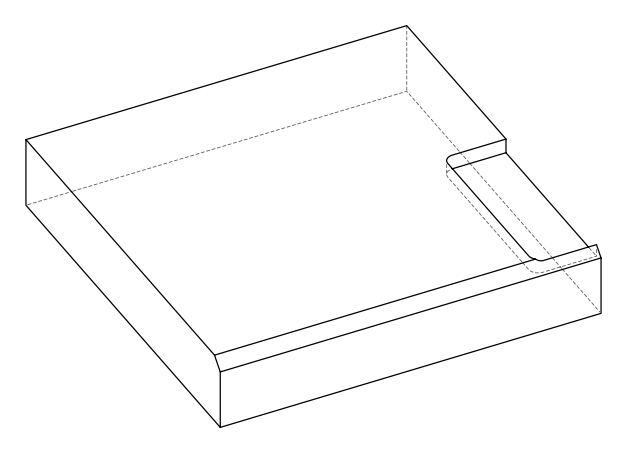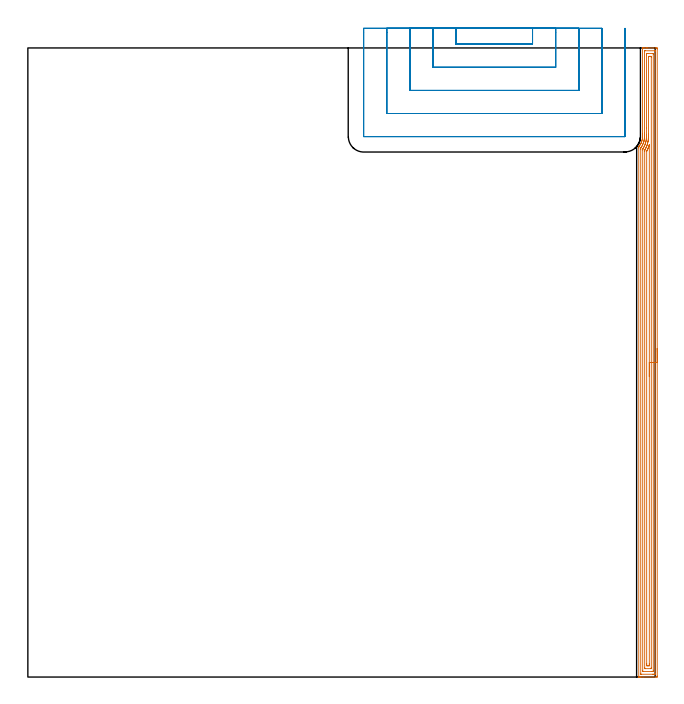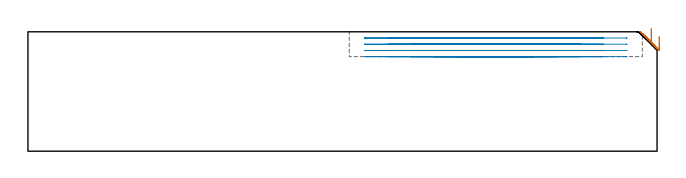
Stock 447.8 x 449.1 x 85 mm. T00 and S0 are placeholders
(PLAN: 2 operations, 1 tool changes, 34.1 min)
(1 AREA_MILL | FG_CHAMFER_SURFACE | UGT0205_001 | 17.69 min | 39128 mm3)
(2 MILL_SLOT | SLOT_PARTIAL_RECTANGULAR | UGT0201_105 | Follow Part, ap 5.5, ae 75% | 16.37 min | 273153 mm3)
(TOOL UGT0205_001 | Chamfer Mill 20 x 3 x 45 deg. | D20 FL50 Z2)
(TOOL UGT0201_105 | End Mill 22 mm | D22 FL25 Z2)
(OP 1 AREA_MILL)
G17 G21 G94 G90
T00 M6
G54
G17 G0 G90 X449.3 Y234.55 S1061 M3
G43 Z95. H0
Z81.8
G94 G1 Y234.512 Z80.928 F250.
Y234.398 Z80.064
Y234.209 Z79.212
Y233.947 Z78.38
Y233.613 Z77.574
Y233.21 Z76.8
Y232.742 Z76.064
Y232.21 Z75.372
Y231.621 Z74.729
Y230.978 Z74.14
Y230.286 Z73.609
Y229.55 Z73.14
Y228.776 Z72.737
Y227.97 Z72.403
Y227.138 Z72.141
Y226.287 Z71.952
Y225.422 Z71.838
Y224.55 Z71.8
X449.299 Y0.626 Z71.801
X449.296 Y0.186 Z71.802
X449.292 Y0.01 Z71.806
X448.863 Y0. Z72.235
X439.178 Z81.916
X437.77 Z83.326
X437.417 Z83.677
X436.713 Z84.387
X436.45 Z84.65
X436.099 Y0.002 Z84.992
X436.098 Y0.003
X436.1 Y0.172 Z85.
Y0.179
Y377.855
X436.105 Y378.646 Z84.991
X436.184 Y378.749 Z84.913
X436.483 Y379.126 Z84.616
X436.532 Y379.192 Z84.568
X436.821 Y379.579 Z84.278
X436.968 Y379.797 Z84.131
X437.109 Y380.02 Z83.991
X437.374 Y380.471 Z83.726
X437.695 Y381.083 Z83.4
X437.718 Y381.133 Z83.377
X437.826 Y381.365 Z83.272
X438.011 Y381.81 Z83.086
X438.179 Y382.258 Z82.918
X438.323 Y382.704 Z82.774
X438.448 Y383.152 Z82.65
X438.572 Y383.673 Z82.525
X438.639 Y384.045 Z82.459
X438.648 Y384.113 Z82.448
X438.685 Y384.365 Z82.412
X438.704 Y384.491 Z82.393
X438.751 Y384.939 Z82.343
X438.755 Y385.007 Z82.338
X438.782 Y385.385 Z82.315
X438.787 Y385.541 Z82.312
X438.788 Y385.604 Z82.308
X438.795 Y385.832 Z82.302
X438.796 Y386.246 Z82.3
X438.8 Y387.599
Y448.921
X438.802 Y449.09 Z82.288
X438.949 Y449.098 Z82.143
X439.103 Y449.1 Z81.997
X439.354 Z81.745
X440.059 Z81.036
X441.291 Z79.805
X441.82 Z79.275
X442.436 Z78.659
X448.247 Z72.851
X448.863 Y449.095 Z72.235
X449.292 Y449.09 Z71.806
X449.296 Y448.914 Z71.802
X449.299 Y448.474 Z71.801
X449.3 Y224.55 Z71.8
X447.886 Z73.214
X447.885 Y2.513 Z73.215
X447.884 Y2.414 Z73.216
X447.879 Y2.026 Z73.221
X447.502 Y2.008 Z73.598
X447.102 Y2.003 Z73.998
X446.629 Y2. Z74.471
X446.222 Z74.878
X437.607 Y2.001 Z83.493
X437.574 Y2.003 Z83.526
X437.539 Y2.009 Z83.561
X437.521 Y2.014 Z83.579
X437.52 Y2.041 Z83.58
X437.515 Y2.315 Z83.585
Y376.863
Y376.961
X437.522 Y377.749 Z83.578
X437.595 Y377.855 Z83.505
X437.886 Y378.274 Z83.214
X438.199 Y378.749 Z82.901
X438.223 Y378.787 Z82.877
X438.237 Y378.811 Z82.863
X438.298 Y378.917 Z82.802
X438.555 Y379.382 Z82.545
X438.696 Y379.643 Z82.404
X438.862 Y379.965 Z82.238
X439.14 Y380.576 Z81.96
X439.178 Y380.672 Z81.922
X439.385 Y381.222 Z81.715
X439.46 Y381.431 Z81.64
X439.608 Y381.889 Z81.492
X439.734 Y382.325 Z81.366
X439.774 Y382.469 Z81.326
X439.803 Y382.585 Z81.297
X439.948 Y383.219 Z81.152
X439.959 Y383.27 Z81.141
X439.966 Y383.313 Z81.134
X440.059 Y383.874 Z81.041
X440.089 Y384.083 Z81.011
X440.092 Y384.113 Z81.008
X440.166 Y384.898 Z80.934
X440.173 Y385.007 Z80.927
X440.204 Y385.753 Z80.896
X440.207 Y385.901 Z80.893
X440.212 Y386.639 Z80.888
X440.213 Y386.794 Z80.887
X440.214 Y387.531 Z80.886
Y388.425
X440.215 Y446.528 Z80.885
X440.216 Y446.686 Z80.884
X440.221 Y447.054 Z80.879
X440.222 Y447.09 Z80.878
X440.288 Y447.094 Z80.812
X440.396 Y447.098 Z80.704
X440.532 Y447.1 Z80.568
X447.793 Y447.099 Z73.307
X447.826 Y447.097 Z73.274
X447.861 Y447.091 Z73.239
X447.879 Y447.086 Z73.221
X447.88 Y447.059 Z73.22
X447.885 Y446.785 Z73.215
X447.886 Y224.55 Z73.214
X446.472 Z74.628
X446.471 Y4.842 Z74.629
X446.469 Y4.202 Z74.631
X446.467 Y4.075 Z74.633
X446.465 Y4.02 Z74.635
X446.412 Y4.008 Z74.688
X446.222 Y4.005 Z74.878
X445.539 Y4. Z75.561
X445.341 Z75.759
X439.376 Y4.001 Z81.724
X439.178 Y4.004 Z81.922
X438.98 Y4.01 Z82.12
X438.935 Y4.014 Z82.165
X438.933 Y4.05 Z82.167
X438.93 Y4.117 Z82.17
X438.929 Y4.202 Z82.171
Y4.455
Y376.321
X438.93 Y376.641 Z82.17
X438.933 Y376.801 Z82.167
X438.935 Y376.88 Z82.165
X438.944 Y376.916 Z82.156
X438.968 Y376.961 Z82.132
X439.048 Y377.093 Z82.052
X439.178 Y377.303 Z81.922
X439.384 Y377.646 Z81.716
X439.505 Y377.855 Z81.595
X439.704 Y378.216 Z81.396
X439.992 Y378.749 Z81.108
X440.015 Y378.794 Z81.085
X440.059 Y378.886 Z81.041
X440.287 Y379.411 Z80.813
X440.385 Y379.643 Z80.715
X440.542 Y380.046 Z80.558
X440.725 Y380.537 Z80.375
X440.781 Y380.698 Z80.319
X440.939 Y381.189 Z80.161
X440.993 Y381.377 Z80.107
X441.007 Y381.431 Z80.093
X441.172 Y382.089 Z79.928
X441.225 Y382.325 Z79.875
X441.331 Y382.821 Z79.769
X441.396 Y383.219 Z79.704
X441.454 Y383.59 Z79.646
X441.515 Y384.113 Z79.585
X441.543 Y384.394 Z79.557
X441.588 Y385.007 Z79.512
X441.599 Y385.231 Z79.501
X441.619 Y385.901 Z79.481
X441.623 Y386.1 Z79.477
X441.627 Y386.794 Z79.473
Y386.99
X441.628 Y391.99 Z79.472
X441.629 Y444.198 Z79.471
X441.634 Y444.899 Z79.466
X441.635 Y445.085 Z79.465
X441.82 Y445.09 Z79.28
X442.503 Y445.099 Z78.597
X446.024 Z75.076
X446.222 Y445.096 Z74.878
X446.42 Y445.09 Z74.68
X446.465 Y445.086 Z74.635
X446.467 Y445.05 Z74.633
X446.47 Y444.983 Z74.63
X446.471 Y444.899 Z74.629
Y444.645
X446.472 Y224.55 Z74.628
X445.057 Z76.043
Y6.883
X445.055 Y6.28 Z76.045
X445.052 Y6.076 Z76.048
X445.05 Y6.012 Z76.05
X445.004 Y6.009 Z76.096
X444.896 Y6.005 Z76.204
X444.461 Y6. Z76.639
X440.939 Z80.161
X440.504 Y6.004 Z80.596
X440.398 Y6.007 Z80.702
X440.351 Y6.01 Z80.749
X440.349 Y6.045 Z80.751
X440.346 Y6.141 Z80.754
X440.343 Y6.594 Z80.757
Y375.174
X440.345 Y375.777 Z80.755
X440.348 Y376.068 Z80.752
X440.35 Y376.14 Z80.75
X440.386 Y376.206 Z80.714
X440.448 Y376.317 Z80.652
X440.812 Y376.961 Z80.288
X440.858 Y377.044 Z80.242
X440.939 Y377.199 Z80.161
X441.159 Y377.632 Z79.941
X441.265 Y377.855 Z79.835
X441.437 Y378.244 Z79.663
X441.655 Y378.749 Z79.445
X441.703 Y378.868 Z79.397
X441.82 Y379.167 Z79.28
X441.947 Y379.514 Z79.153
X441.991 Y379.643 Z79.109
X442.165 Y380.186 Z78.935
X442.272 Y380.537 Z78.828
X442.364 Y380.878 Z78.736
X442.508 Y381.431 Z78.592
X442.546 Y381.588 Z78.554
X442.7 Y382.282 Z78.4
X442.707 Y382.318 Z78.393
X442.708 Y382.325 Z78.392
X442.827 Y383.089 Z78.273
X442.845 Y383.219 Z78.255
X442.921 Y383.888 Z78.179
X442.943 Y384.113 Z78.157
X442.988 Y384.714 Z78.112
X443.005 Y385.007 Z78.095
X443.025 Y385.57 Z78.075
X443.032 Y385.901 Z78.068
X443.039 Y386.45 Z78.061
X443.042 Y387.688 Z78.058
X443.043 Y442.217 Z78.057
X443.044 Y442.761 Z78.056
X443.047 Y442.945 Z78.053
X443.049 Y443.081 Z78.051
X443.146 Y443.09 Z77.954
X443.591 Y443.1 Z77.509
X444.461 Z76.639
X444.896 Y443.096 Z76.204
X445.002 Y443.093 Z76.098
X445.049 Y443.09 Z76.051
X445.051 Y443.055 Z76.049
X445.054 Y442.959 Z76.046
X445.057 Y442.506 Z76.043
Y224.55
X443.643 Z77.457
Y9.501
X443.639 Y8.671 Z77.461
X443.637 Y8.614 Z77.463
X443.58 Y8.01 Z77.52
X443.357 Y8.004 Z77.743
X442.7 Y8.001 Z78.4
X442.479 Z78.621
X441.82 Y8.01 Z79.28
X441.764 Y8.671 Z79.336
X441.76 Y8.731 Z79.34
X441.757 Y9.565 Z79.343
Y9.629
X441.758 Y375.237 Z79.342
X441.76 Y375.301 Z79.34
X441.765 Y375.422 Z79.335
X441.82 Y375.531 Z79.28
X442.005 Y375.879 Z79.095
X442.104 Y376.068 Z78.996
X442.308 Y376.466 Z78.792
X442.542 Y376.961 Z78.558
X442.592 Y377.071 Z78.508
X442.7 Y377.318 Z78.4
X442.857 Y377.696 Z78.243
X442.921 Y377.855 Z78.179
X443.104 Y378.339 Z77.996
X443.256 Y378.749 Z77.844
X443.337 Y378.996 Z77.763
X443.547 Y379.643 Z77.553
X443.555 Y379.669 Z77.545
X443.637 Y379.928 Z77.463
X443.638 Y379.918 Z77.462
X443.641 Y379.834 Z77.459
X443.643 Y379.707 Z77.457
Y379.643
Y224.55
Y223.678 Z77.495
Y222.814 Z77.609
Y221.962 Z77.798
Y221.13 Z78.06
Y220.324 Z78.394
Y219.55 Z78.797
Y218.814 Z79.265
Y218.122 Z79.796
Y217.479 Z80.386
Y216.89 Z81.029
Y216.359 Z81.721
Y215.89 Z82.457
Y215.487 Z83.231
Y215.153 Z84.037
Y214.891 Z84.869
Y214.702 Z85.72
Y214.588 Z86.585
Y214.55 Z87.457
G0 Z95.
M5
M2
(OP 2 MILL_SLOT)
G17 G21 G94 G90
T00 M6
G54
G17 G0 G90 X305.7 Y463.1 S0 M3
G43 Z95. H0
Z80.575
G94 G1 Y460.1 F250.
Y451.8 F500.
X360.3
Y460.1
Y463.1 F250.
X289.2
Y460.1
Y435.3 F500.
X376.8
Y460.1
Y463.1 F250.
X272.7
Y460.1
Y418.8 F500.
X393.3
Y460.1
Y463.1 F250.
X256.2
Y460.1
Y402.3 F500.
X409.8
Y460.1
Y463.1 F250.
X239.7
Y460.1
Y385.9 F500.
X239.705 Y385.845
X239.745 Y385.805
X239.8 Y385.8
X426.2
X426.255 Y385.805
X426.295 Y385.845
X426.3 Y385.9
Y460.1
Y463.1 F250.
G0 X305.7 Z76.15
G1 Y460.1
Y451.8 F500.
X360.3
Y460.1
Y463.1 F250.
X289.2
Y460.1
Y435.3 F500.
X376.8
Y460.1
Y463.1 F250.
X272.7
Y460.1
Y418.8 F500.
X393.3
Y460.1
Y463.1 F250.
X256.2
Y460.1
Y402.3 F500.
X409.8
Y460.1
Y463.1 F250.
X239.7
Y460.1
Y385.9 F500.
X239.705 Y385.845
X239.745 Y385.805
X239.8 Y385.8
X426.2
X426.255 Y385.805
X426.295 Y385.845
X426.3 Y385.9
Y460.1
Y463.1 F250.
G0 X305.7 Z71.725
G1 Y460.1
Y451.8 F500.
X360.3
Y460.1
Y463.1 F250.
X289.2
Y460.1
Y435.3 F500.
X376.8
Y460.1
Y463.1 F250.
X272.7
Y460.1
Y418.8 F500.
X393.3
Y460.1
Y463.1 F250.
X256.2
Y460.1
Y402.3 F500.
X409.8
Y460.1
Y463.1 F250.
X239.7
Y460.1
Y385.9 F500.
X239.705 Y385.845
X239.745 Y385.805
X239.8 Y385.8
X426.2
X426.255 Y385.805
X426.295 Y385.845
X426.3 Y385.9
Y460.1
Y463.1 F250.
G0 X305.7 Z67.3
G1 Y460.1
Y451.8 F500.
X360.3
Y460.1
Y463.1 F250.
X289.2
Y460.1
Y435.3 F500.
X376.8
Y460.1
Y463.1 F250.
X272.7
Y460.1
Y418.8 F500.
X393.3
Y460.1
Y463.1 F250.
X256.2
Y460.1
Y402.3 F500.
X409.8
Y460.1
Y463.1 F250.
X239.7
Y460.1
Y385.9 F500.
X239.705 Y385.845
X239.745 Y385.805
X239.8 Y385.8
X426.2
X426.255 Y385.805
X426.295 Y385.845
X426.3 Y385.9
Y460.1
Y463.1 F250.
G0 Z95.
M5
M2
